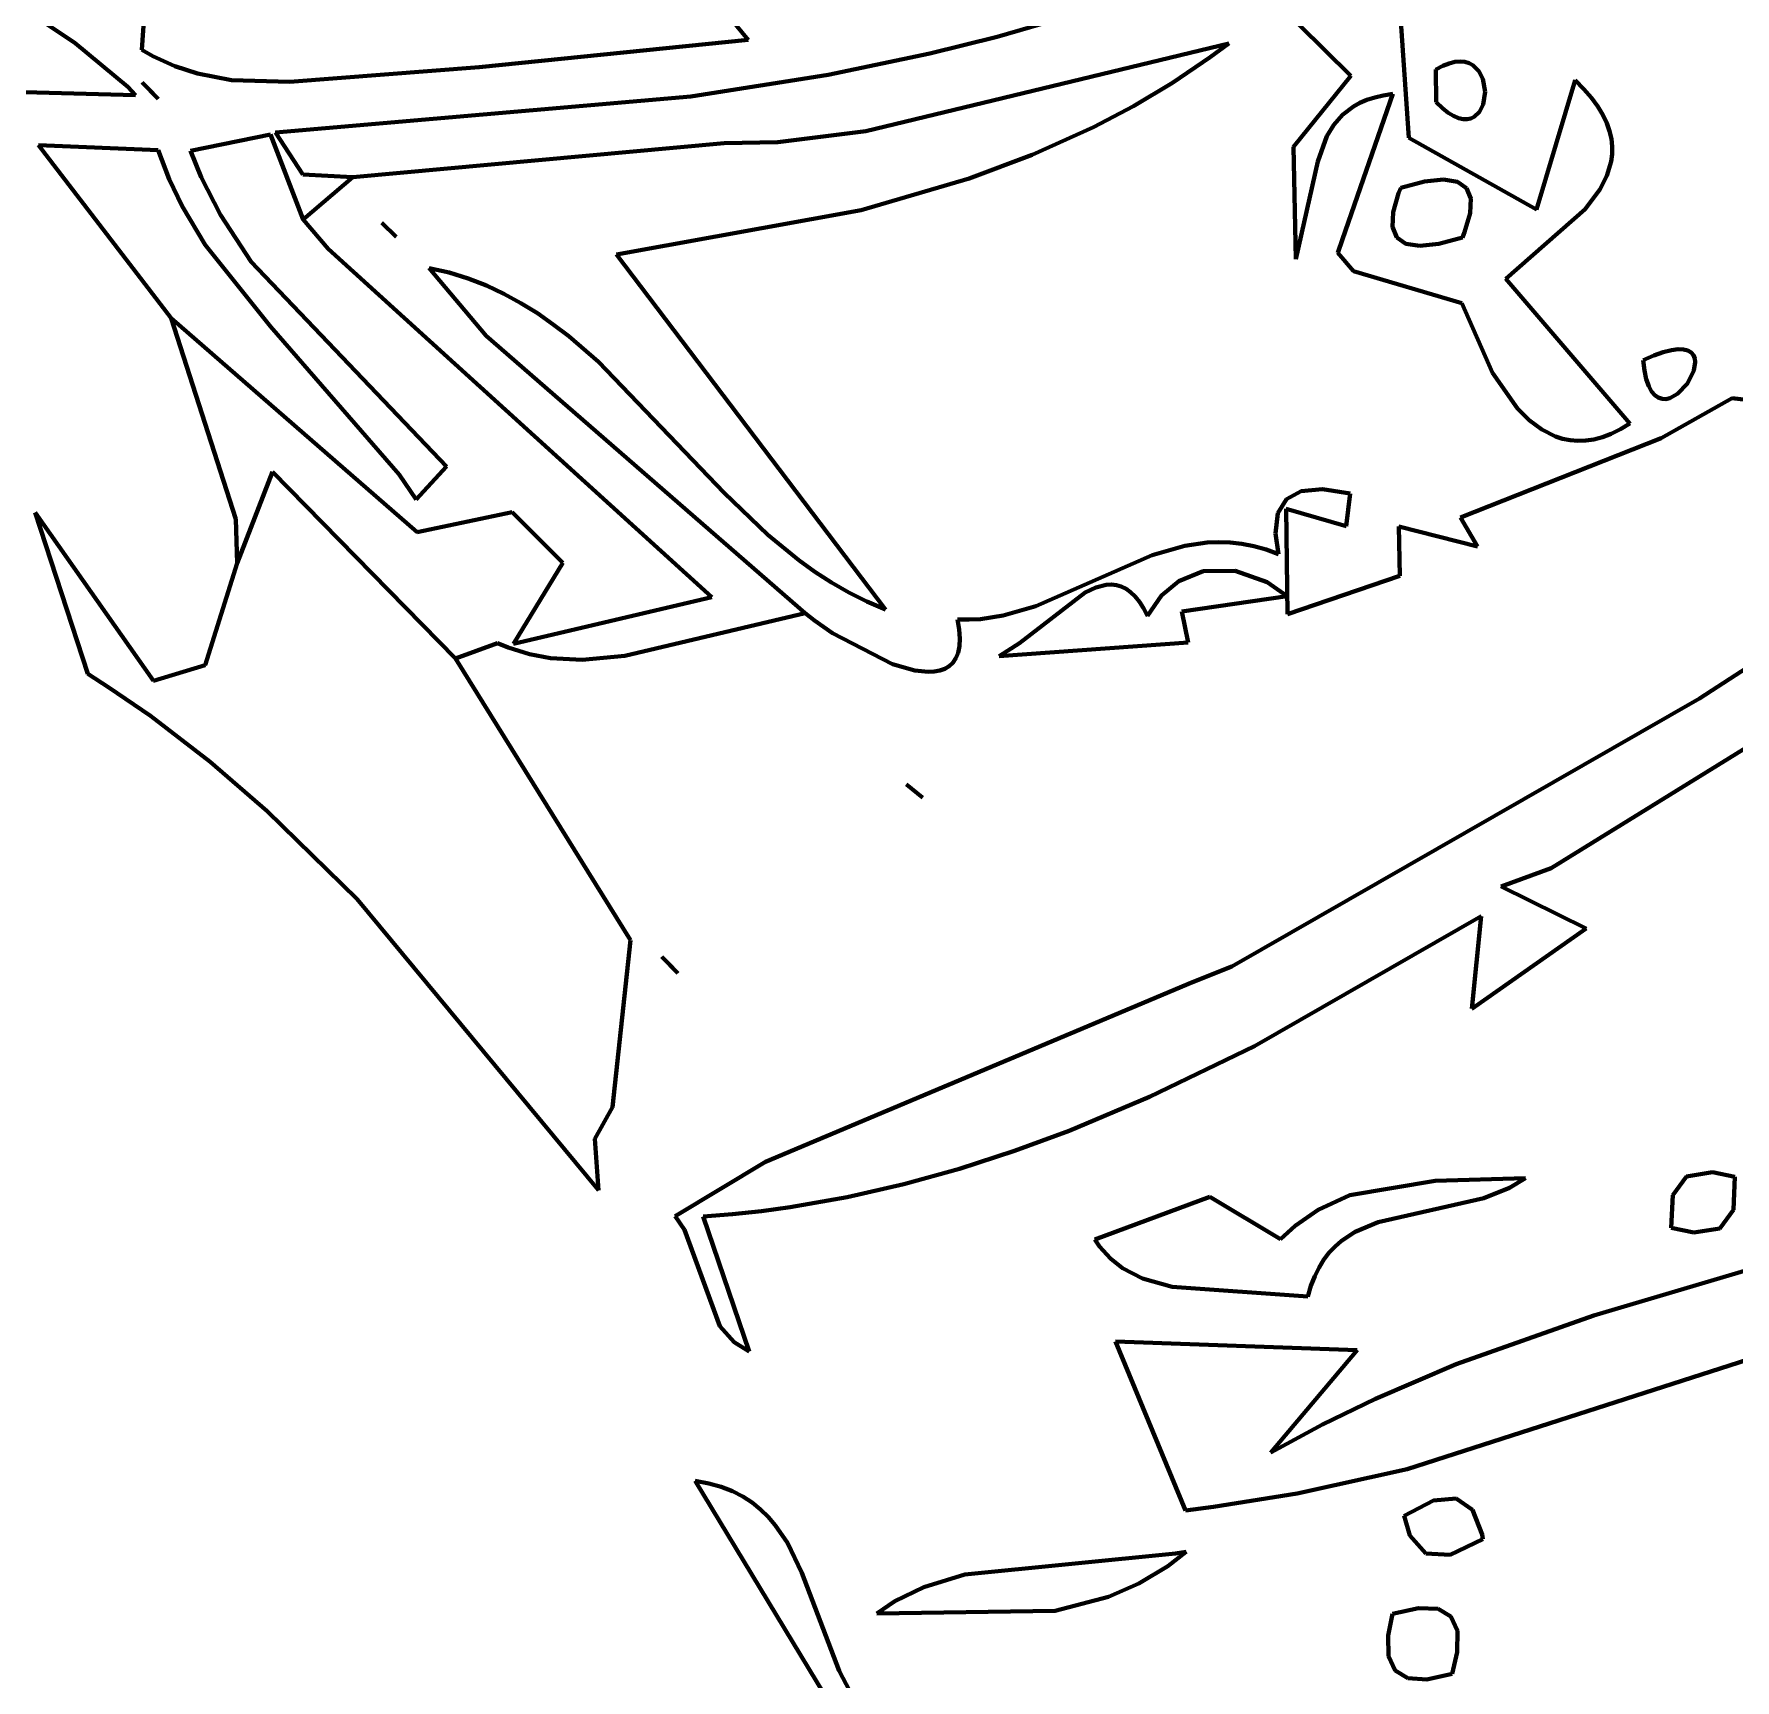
# Model space of a CAD drawing. Header units: millimetres. Extents: x 0 to 10.4, y 0 to 8.2.
# Drawn here: x 4.476 to 5.151, y 2.363 to 3.016 of the extents above; entities that cross this region are included whole.
import ezdxf

# ---------------------------------------------------------------- set-up
doc = ezdxf.new("R2010")
doc.units = ezdxf.units.MM
for name, color, linetype, lineweight in [('color#000000ff', 7, 'CONTINUOUS', 100), ('color#929292ff', 7, 'CONTINUOUS', 100), ('color#ffffffff', 7, 'CONTINUOUS', 100)]:
    doc.layers.add(name, color=color, linetype=linetype, lineweight=lineweight)

msp = doc.modelspace()

# ---------------------------------------------------------------- linework, layer by layer
at = {"layer": 'color#000000ff'}
for p, q in [((4.75945, 3.01391), (4.69109, 3.09699)), ((4.4927, 3.0125), (4.42502, 3.05774)), ((4.52238, 3.05701), (4.51907, 3.0099)), ((5.01731, 3.03539), (5.02146, 2.97502)), ((4.99837, 2.99965), (4.96782, 3.02997)), ((4.88465, 3.0227), (4.85823, 3.01509)), ((4.85823, 3.01509), (4.83156, 3.00843)), ((4.51348, 2.99528), (4.4927, 3.0125)), ((4.51907, 3.0099), (4.52341, 3.00744)), ((4.65281, 3.00306), (4.75945, 3.01391)), ((4.83156, 3.00843), (4.79117, 3.00005)), ((4.52341, 3.00744), (4.53218, 3.00342)), ((4.53218, 3.00342), (4.54108, 3.00051)), ((4.57769, 2.99723), (4.65281, 3.00306)), ((5.03212, 3.00209), (5.03485, 3.00356)), ((5.03229, 2.98911), (5.03212, 3.00209)), ((5.03485, 3.00356), (5.03737, 3.00456)), ((5.03737, 3.00456), (5.03968, 3.00513)), ((5.03968, 3.00513), (5.04177, 3.00529)), ((5.04177, 3.00529), (5.04366, 3.0051)), ((5.04366, 3.0051), (5.04534, 3.00458)), ((5.04534, 3.00458), (5.04682, 3.00378)), ((5.04682, 3.00378), (5.04917, 3.00146)), ((5.04917, 3.00146), (5.05073, 2.99844)), ((4.51661, 2.992), (4.51348, 2.99528)), ((4.5192, 2.99696), (4.52157, 2.99454)), ((4.52551, 2.99053), (4.5192, 2.99696)), ((4.52157, 2.99454), (4.52551, 2.99053)), ((4.54108, 3.00051), (4.55464, 2.99792)), ((4.55464, 2.99792), (4.57769, 2.99723)), ((4.79117, 3.00005), (4.73676, 2.99145)), ((4.97576, 2.97146), (4.99837, 2.99965)), ((5.05073, 2.99844), (5.05164, 2.99326)), ((5.0721, 2.94662), (5.08733, 2.99782)), ((5.08733, 2.99782), (5.09085, 2.99429)), ((4.46765, 2.99327), (4.51661, 2.992)), ((4.73676, 2.99145), (4.57206, 2.97719)), ((4.9951, 2.93479), (5.01504, 2.99243)), ((5.00198, 2.98883), (4.99944, 2.98743)), ((5.0048, 2.99004), (5.00198, 2.98883)), ((5.0079, 2.99105), (5.0048, 2.99004)), ((5.01131, 2.99185), (5.0079, 2.99105)), ((5.01504, 2.99243), (5.01131, 2.99185)), ((5.03473, 2.98678), (5.03229, 2.98911)), ((5.05088, 2.98818), (5.04947, 2.98536)), ((5.05164, 2.99326), (5.05088, 2.98818)), ((5.09085, 2.99429), (5.09384, 2.99083)), ((5.09384, 2.99083), (5.09633, 2.98744)), ((4.9951, 2.98412), (4.99165, 2.98019)), ((4.99944, 2.98743), (4.9951, 2.98412)), ((5.03702, 2.98498), (5.03473, 2.98678)), ((5.03915, 2.98368), (5.03702, 2.98498)), ((5.04112, 2.98284), (5.03915, 2.98368)), ((5.04292, 2.98242), (5.04112, 2.98284)), ((5.04457, 2.98239), (5.04292, 2.98242)), ((5.04605, 2.9827), (5.04457, 2.98239)), ((5.04736, 2.98333), (5.04605, 2.9827)), ((5.04947, 2.98536), (5.04736, 2.98333)), ((5.09633, 2.98744), (5.09835, 2.98413)), ((5.09835, 2.98413), (5.09991, 2.98088)), ((4.57014, 2.9763), (4.53832, 2.96988)), ((4.58302, 2.94264), (4.57014, 2.9763)), ((4.57206, 2.97719), (4.58289, 2.96045)), ((4.98895, 2.97573), (4.98529, 2.9656)), ((4.99165, 2.98019), (4.98895, 2.97573)), ((5.02146, 2.97502), (5.0721, 2.94662)), ((5.09991, 2.98088), (5.10103, 2.97771)), ((5.10103, 2.97771), (5.10175, 2.9746)), ((5.10175, 2.9746), (5.10208, 2.97155)), ((4.52556, 2.97011), (4.47809, 2.97209)), ((4.47809, 2.97209), (4.53073, 2.90348)), ((4.52985, 2.95868), (4.52556, 2.97011)), ((4.53832, 2.96988), (4.5426, 2.95941)), ((4.97659, 2.92683), (4.97576, 2.97146)), ((5.10204, 2.96856), (5.10167, 2.96564)), ((5.10208, 2.97155), (5.10204, 2.96856)), ((4.98529, 2.9656), (4.97659, 2.92683)), ((5.10167, 2.96564), (5.09998, 2.95996)), ((4.53501, 2.94786), (4.52985, 2.95868)), ((4.5426, 2.95941), (4.55023, 2.94447)), ((4.58289, 2.96045), (4.60275, 2.95947)), ((4.60275, 2.95947), (4.58302, 2.94264)), ((5.01821, 2.95516), (5.01737, 2.95303)), ((5.02763, 2.95763), (5.01821, 2.95516)), ((5.03512, 2.95844), (5.02763, 2.95763)), ((5.04068, 2.95759), (5.03512, 2.95844)), ((5.0443, 2.95508), (5.04068, 2.95759)), ((5.04598, 2.95091), (5.0443, 2.95508)), ((5.09719, 2.9545), (5.09136, 2.9467)), ((5.09998, 2.95996), (5.09719, 2.9545)), ((4.54415, 2.9326), (4.53501, 2.94786)), ((5.01737, 2.95303), (5.01521, 2.94554)), ((5.04574, 2.94507), (5.04598, 2.95091)), ((4.55023, 2.94447), (4.56237, 2.9258)), ((5.01521, 2.94554), (5.01497, 2.93971)), ((5.04356, 2.93758), (5.04574, 2.94507)), ((5.09136, 2.9467), (5.05984, 2.91906)), ((4.99325, 2.92943), (4.9951, 2.93479)), ((5.01497, 2.93971), (5.01666, 2.93554)), ((5.01666, 2.93554), (5.02028, 2.93303)), ((5.03331, 2.93298), (5.04271, 2.93545)), ((5.04271, 2.93545), (5.04356, 2.93758)), ((4.57005, 2.90012), (4.54415, 2.9326)), ((4.99944, 2.92217), (4.99325, 2.92943)), ((5.02028, 2.93303), (5.02583, 2.93217)), ((5.02583, 2.93217), (5.03331, 2.93298)), ((4.56237, 2.9258), (4.63982, 2.8447)), ((5.04241, 2.90949), (4.99944, 2.92217)), ((5.05984, 2.91906), (5.10899, 2.86174)), ((5.05465, 2.88185), (5.04241, 2.90949)), ((4.53073, 2.90348), (4.55634, 2.82383)), ((4.62112, 2.84152), (4.57005, 2.90012)), ((5.06454, 2.86769), (5.05465, 2.88185)), ((5.06915, 2.86307), (5.06454, 2.86769)), ((5.12153, 2.85585), (5.14968, 2.87181)), ((5.14968, 2.87181), (5.17253, 2.86905)), ((5.07415, 2.85931), (5.06915, 2.86307)), ((5.10899, 2.86174), (5.10529, 2.85947)), ((5.04197, 2.82445), (5.12153, 2.85585)), ((5.07955, 2.85658), (5.07415, 2.85931)), ((5.0824, 2.85566), (5.07955, 2.85658)), ((5.08535, 2.85506), (5.0824, 2.85566)), ((5.08841, 2.85481), (5.08535, 2.85506)), ((5.09157, 2.85492), (5.08841, 2.85481)), ((5.09484, 2.85542), (5.09157, 2.85492)), ((5.09821, 2.85633), (5.09484, 2.85542)), ((5.1017, 2.85767), (5.09821, 2.85633)), ((5.10529, 2.85947), (5.1017, 2.85767)), ((4.62778, 2.83161), (4.62112, 2.84152)), ((4.63982, 2.8447), (4.62778, 2.83161)), ((4.97286, 2.83174), (4.97877, 2.8349)), ((4.97877, 2.8349), (4.9872, 2.83563)), ((4.9872, 2.83563), (4.99815, 2.83391)), ((4.99815, 2.83391), (4.99664, 2.82095)), ((4.52368, 2.7596), (4.47682, 2.82639)), ((4.47682, 2.82639), (4.4976, 2.76247)), ((4.96862, 2.81811), (4.96948, 2.82614)), ((4.96948, 2.82614), (4.97286, 2.83174)), ((4.99664, 2.82095), (4.9728, 2.8279)), ((4.9728, 2.8279), (4.97335, 2.78605)), ((4.55634, 2.82383), (4.55691, 2.80626)), ((5.01782, 2.80128), (5.01746, 2.82084)), ((5.01746, 2.82084), (5.04871, 2.81294)), ((5.04871, 2.81294), (5.04197, 2.82445)), ((4.91965, 2.80948), (4.93257, 2.81319)), ((4.93257, 2.81319), (4.94144, 2.81446)), ((4.94144, 2.81446), (4.94596, 2.81465)), ((4.94596, 2.81465), (4.95055, 2.8145)), ((4.95055, 2.8145), (4.95522, 2.81398)), ((4.95522, 2.81398), (4.95997, 2.81306)), ((4.95997, 2.81306), (4.96481, 2.81172)), ((4.96974, 2.80993), (4.96862, 2.81811)), ((4.55691, 2.80626), (4.54412, 2.76583)), ((4.8735, 2.78932), (4.91965, 2.80948)), ((4.96481, 2.81172), (4.96974, 2.80993)), ((4.93018, 2.7992), (4.92339, 2.79347)), ((4.9399, 2.80315), (4.93018, 2.7992)), ((4.95254, 2.80334), (4.9399, 2.80315)), ((4.96521, 2.7988), (4.95254, 2.80334)), ((4.97335, 2.78605), (5.01782, 2.80128)), ((4.89307, 2.79475), (4.86705, 2.77461)), ((4.89733, 2.7967), (4.89307, 2.79475)), ((4.90148, 2.79772), (4.89733, 2.7967)), ((4.90349, 2.79781), (4.90148, 2.79772)), ((4.90547, 2.7976), (4.90349, 2.79781)), ((4.90741, 2.79705), (4.90547, 2.7976)), ((4.90929, 2.79614), (4.90741, 2.79705)), ((4.91112, 2.79486), (4.90929, 2.79614)), ((4.91289, 2.79316), (4.91112, 2.79486)), ((4.9146, 2.79103), (4.91289, 2.79316)), ((4.92339, 2.79347), (4.91782, 2.78537)), ((4.9314, 2.7871), (4.97314, 2.79326)), ((4.97314, 2.79326), (4.96521, 2.7988)), ((4.71053, 2.7696), (4.78206, 2.78655)), ((4.78206, 2.78655), (4.78575, 2.78358)), ((4.85161, 2.78416), (4.86052, 2.78551)), ((4.86052, 2.78551), (4.8735, 2.78932)), ((4.91625, 2.78844), (4.9146, 2.79103)), ((4.91782, 2.78537), (4.91625, 2.78844)), ((4.9339, 2.77483), (4.9314, 2.7871)), ((4.78575, 2.78358), (4.79289, 2.77858)), ((4.84311, 2.78001), (4.84244, 2.78402)), ((4.84244, 2.78402), (4.84706, 2.78392)), ((4.84336, 2.77649), (4.84311, 2.78001)), ((4.84706, 2.78392), (4.85161, 2.78416)), ((5.18146, 2.78166), (5.13661, 2.75267)), ((4.64347, 2.76856), (4.66014, 2.77457)), ((4.66014, 2.77457), (4.66433, 2.77283)), ((4.66433, 2.77283), (4.67273, 2.77021)), ((4.79289, 2.77858), (4.81672, 2.76631)), ((4.84271, 2.77082), (4.84322, 2.77343)), ((4.84322, 2.77343), (4.84336, 2.77649)), ((4.85901, 2.76948), (4.9339, 2.77483)), ((4.86705, 2.77461), (4.85901, 2.76948)), ((4.54412, 2.76583), (4.52368, 2.7596)), ((4.71276, 2.65686), (4.64347, 2.76856)), ((4.67273, 2.77021), (4.68112, 2.76864)), ((4.68112, 2.76864), (4.69372, 2.76797)), ((4.69372, 2.76797), (4.71053, 2.7696)), ((4.81672, 2.76631), (4.82554, 2.76378)), ((4.83746, 2.76441), (4.8392, 2.76545)), ((4.8392, 2.76545), (4.84067, 2.76685)), ((4.84067, 2.76685), (4.84185, 2.76864)), ((4.84185, 2.76864), (4.84271, 2.77082)), ((4.4976, 2.76247), (4.50603, 2.75707)), ((4.82554, 2.76378), (4.83085, 2.7632)), ((4.83085, 2.7632), (4.83325, 2.7633)), ((4.83325, 2.7633), (4.83547, 2.7637)), ((4.83547, 2.7637), (4.83746, 2.76441)), ((4.50603, 2.75707), (4.52249, 2.74575)), ((5.13661, 2.75267), (4.95118, 2.64633)), ((5.0778, 2.68535), (5.1896, 2.75449)), ((4.52249, 2.74575), (4.54619, 2.72754)), ((4.54619, 2.72754), (4.56882, 2.70801)), ((4.82224, 2.71851), (4.82861, 2.71333)), ((4.82861, 2.71333), (4.82224, 2.71851)), ((4.56882, 2.70801), (4.60443, 2.67304)), ((5.05797, 2.67812), (5.0778, 2.68535)), ((5.09172, 2.66143), (5.05797, 2.67812)), ((4.60443, 2.67304), (4.70014, 2.5576)), ((4.96018, 2.61478), (5.05012, 2.66626)), ((5.05012, 2.66626), (5.04635, 2.62959)), ((5.04635, 2.62959), (5.09172, 2.66143)), ((4.70573, 2.59054), (4.71276, 2.65686)), ((4.72523, 2.65021), (4.72762, 2.64778)), ((4.73161, 2.64372), (4.72523, 2.65021)), ((4.72762, 2.64778), (4.73161, 2.64372)), ((4.95118, 2.64633), (4.93561, 2.64015)), ((4.93561, 2.64015), (4.76636, 2.56892)), ((4.91857, 2.59464), (4.96018, 2.61478)), ((4.69868, 2.57805), (4.70573, 2.59054)), ((4.8867, 2.58123), (4.91857, 2.59464)), ((4.70014, 2.5576), (4.69868, 2.57805)), ((4.86512, 2.57325), (4.8867, 2.58123)), ((4.84328, 2.56614), (4.86512, 2.57325)), ((4.76636, 2.56892), (4.73054, 2.54728)), ((4.82117, 2.55999), (4.84328, 2.56614)), ((5.28393, 2.56394), (5.09476, 2.50794)), ((5.13154, 2.563), (5.12608, 2.55565)), ((5.1418, 2.56474), (5.13154, 2.563)), ((5.15067, 2.56297), (5.1418, 2.56474)), ((5.15011, 2.54987), (5.15067, 2.56297)), ((4.79879, 2.55487), (4.82117, 2.55999)), ((5.03187, 2.56138), (4.99806, 2.55563)), ((5.06765, 2.56241), (5.03187, 2.56138)), ((5.05111, 2.55442), (5.06128, 2.55856)), ((5.06128, 2.55856), (5.06765, 2.56241)), ((4.75322, 2.54808), (4.76472, 2.54932)), ((4.76472, 2.54932), (4.77614, 2.55087)), ((4.77614, 2.55087), (4.79879, 2.55487)), ((4.94251, 2.55503), (4.89687, 2.53804)), ((4.97049, 2.53826), (4.94251, 2.55503)), ((4.98541, 2.5498), (4.97633, 2.54351)), ((4.99806, 2.55563), (4.98541, 2.5498)), ((5.00923, 2.54495), (5.05111, 2.55442)), ((5.12608, 2.55565), (5.12545, 2.54266)), ((5.14467, 2.54249), (5.15011, 2.54987)), ((4.73054, 2.54728), (4.73418, 2.54192)), ((4.74165, 2.54717), (4.75322, 2.54808)), ((4.75986, 2.49366), (4.74165, 2.54717)), ((4.97633, 2.54351), (4.97049, 2.53826)), ((5.00012, 2.54109), (5.00923, 2.54495)), ((5.12545, 2.54266), (5.13436, 2.54081)), ((4.73418, 2.54192), (4.74827, 2.50369)), ((4.89687, 2.53804), (4.89881, 2.53528)), ((4.99221, 2.53532), (4.99469, 2.5375)), ((4.99469, 2.5375), (5.00012, 2.54109)), ((5.13436, 2.54081), (5.14467, 2.54249)), ((4.89881, 2.53528), (4.90309, 2.53053)), ((4.90309, 2.53053), (4.90787, 2.52672)), ((4.98584, 2.527), (4.98777, 2.5301)), ((4.98777, 2.5301), (4.9899, 2.53286)), ((4.9899, 2.53286), (4.99221, 2.53532)), ((4.90787, 2.52672), (4.91582, 2.52255)), ((4.91582, 2.52255), (4.92758, 2.5193)), ((4.9826, 2.5197), (4.98411, 2.52354)), ((4.98411, 2.52354), (4.98584, 2.527)), ((4.92758, 2.5193), (4.98133, 2.51546)), ((4.98133, 2.51546), (4.9826, 2.5197)), ((5.02072, 2.44695), (5.24418, 2.51884)), ((4.74827, 2.50369), (4.75393, 2.49738)), ((5.09476, 2.50794), (5.04015, 2.48858)), ((4.75393, 2.49738), (4.75986, 2.49366)), ((5.0009, 2.49422), (4.90513, 2.49765)), ((4.90513, 2.49765), (4.93284, 2.43061)), ((4.96674, 2.45356), (5.0009, 2.49422)), ((5.04015, 2.48858), (5.00816, 2.47493)), ((5.00816, 2.47493), (4.98726, 2.46475)), ((4.98726, 2.46475), (4.96674, 2.45356)), ((4.73848, 2.44234), (4.80559, 2.3314)), ((4.74386, 2.44134), (4.73848, 2.44234)), ((4.9771, 2.43738), (5.02072, 2.44695)), ((4.74878, 2.43996), (4.74386, 2.44134)), ((4.75326, 2.43821), (4.74878, 2.43996)), ((4.75734, 2.43612), (4.75326, 2.43821)), ((4.76105, 2.43371), (4.75734, 2.43612)), ((4.94398, 2.43201), (4.9771, 2.43738)), ((5.04025, 2.43529), (5.03124, 2.43453)), ((5.04667, 2.43081), (5.04025, 2.43529)), ((4.76442, 2.43101), (4.76105, 2.43371)), ((4.76747, 2.42804), (4.76442, 2.43101)), ((4.77023, 2.42482), (4.76747, 2.42804)), ((4.93284, 2.43061), (4.94398, 2.43201)), ((5.03124, 2.43453), (5.01963, 2.42853)), ((5.01963, 2.42853), (5.02183, 2.42068)), ((5.05048, 2.42109), (5.04667, 2.43081)), ((4.77503, 2.41773), (4.77023, 2.42482)), ((4.78082, 2.40584), (4.77503, 2.41773)), ((5.02183, 2.42068), (5.0281, 2.41354)), ((5.03776, 2.41307), (5.05081, 2.41927)), ((5.05081, 2.41927), (5.05048, 2.42109)), ((4.92894, 2.41351), (4.84544, 2.40527)), ((4.91443, 2.40166), (4.92589, 2.40856)), ((4.92589, 2.40856), (4.93314, 2.41418)), ((4.93314, 2.41418), (4.92894, 2.41351)), ((5.0281, 2.41354), (5.03776, 2.41307)), ((4.79558, 2.36699), (4.78082, 2.40584)), ((4.84544, 2.40527), (4.82908, 2.40023)), ((4.90237, 2.39642), (4.91443, 2.40166)), ((4.81761, 2.3946), (4.81043, 2.38979)), ((4.82908, 2.40023), (4.81761, 2.3946)), ((4.88125, 2.39084), (4.90237, 2.39642)), ((4.81043, 2.38979), (4.88125, 2.39084)), ((5.01496, 2.38957), (5.01325, 2.38108)), ((5.02529, 2.39192), (5.01496, 2.38957)), ((5.03302, 2.39158), (5.02529, 2.39192)), ((5.03814, 2.38855), (5.03302, 2.39158)), ((5.04066, 2.38284), (5.03814, 2.38855)), ((5.01325, 2.38108), (5.01335, 2.37281)), ((5.04059, 2.37443), (5.04066, 2.38284)), ((5.03865, 2.36577), (5.04059, 2.37443)), ((5.01335, 2.37281), (5.01595, 2.36714)), ((4.79984, 2.35892), (4.79558, 2.36699)), ((5.01595, 2.36714), (5.02103, 2.36408)), ((5.02103, 2.36408), (5.02859, 2.36362)), ((5.02859, 2.36362), (5.03865, 2.36577))]:
    msp.add_line(p, q, dxfattribs=at)
at = {"layer": 'color#929292ff'}
for p, q in [((4.80607, 2.97765), (4.95, 3.01245)), ((4.95, 3.01245), (4.94267, 3.00701)), ((4.94267, 3.00701), (4.92766, 2.99685)), ((4.5192, 2.99696), (4.52551, 2.99053)), ((4.52157, 2.99454), (4.5192, 2.99696)), ((4.52551, 2.99053), (4.52157, 2.99454)), ((4.92766, 2.99685), (4.91225, 2.98763)), ((4.91225, 2.98763), (4.89645, 2.97927)), ((4.77119, 2.97334), (4.80607, 2.97765)), ((4.89645, 2.97927), (4.87211, 2.96825)), ((4.60275, 2.95947), (4.74993, 2.97284)), ((4.74993, 2.97284), (4.77119, 2.97334)), ((4.87211, 2.96825), (4.8471, 2.95888)), ((4.58302, 2.94264), (4.60275, 2.95947)), ((4.8471, 2.95888), (4.80426, 2.94638)), ((4.5929, 2.931), (4.58302, 2.94264)), ((4.61427, 2.94126), (4.61985, 2.9357)), ((4.61985, 2.9357), (4.61427, 2.94126)), ((4.80426, 2.94638), (4.70724, 2.92877)), ((4.74507, 2.79287), (4.5929, 2.931)), ((4.70724, 2.92877), (4.81388, 2.78791)), ((4.64089, 2.92154), (4.63304, 2.92334)), ((4.63304, 2.92334), (4.65556, 2.89654)), ((4.64843, 2.91921), (4.64089, 2.92154)), ((4.65567, 2.9164), (4.64843, 2.91921)), ((4.66266, 2.91315), (4.65567, 2.9164)), ((4.66939, 2.90948), (4.66266, 2.91315)), ((4.6759, 2.90543), (4.66939, 2.90948)), ((4.55634, 2.82383), (4.53073, 2.90348)), ((4.53073, 2.90348), (4.62818, 2.81865)), ((4.68221, 2.90104), (4.6759, 2.90543)), ((4.68833, 2.89635), (4.68221, 2.90104)), ((4.65556, 2.89654), (4.78206, 2.78655)), ((4.70013, 2.88616), (4.68833, 2.89635)), ((5.11427, 2.88679), (5.11858, 2.8887)), ((5.1148, 2.88267), (5.11427, 2.88679)), ((5.11858, 2.8887), (5.12232, 2.89003)), ((5.12232, 2.89003), (5.12551, 2.89085)), ((5.12551, 2.89085), (5.12818, 2.89119)), ((5.12818, 2.89119), (5.13036, 2.89111)), ((5.13036, 2.89111), (5.13209, 2.89066)), ((5.13209, 2.89066), (5.13338, 2.88988)), ((5.13338, 2.88988), (5.13428, 2.88883)), ((5.13428, 2.88883), (5.1348, 2.88754)), ((5.1348, 2.88754), (5.13499, 2.88607)), ((4.75002, 2.83423), (4.70013, 2.88616)), ((5.11556, 2.87928), (5.1148, 2.88267)), ((5.13448, 2.88276), (5.13192, 2.87763)), ((5.13499, 2.88607), (5.13448, 2.88276)), ((5.11652, 2.87655), (5.11556, 2.87928)), ((5.11766, 2.87446), (5.11652, 2.87655)), ((5.11894, 2.87295), (5.11766, 2.87446)), ((5.12793, 2.87342), (5.12489, 2.87177)), ((5.13192, 2.87763), (5.12793, 2.87342)), ((5.12034, 2.87197), (5.11894, 2.87295)), ((5.12181, 2.87148), (5.12034, 2.87197)), ((5.12334, 2.87143), (5.12181, 2.87148)), ((5.12489, 2.87177), (5.12334, 2.87143)), ((4.57083, 2.84259), (4.55691, 2.80626)), ((4.64347, 2.76856), (4.57083, 2.84259)), ((4.76733, 2.81761), (4.75002, 2.83423)), ((4.62818, 2.81865), (4.66592, 2.82653)), ((4.66592, 2.82653), (4.68605, 2.8064)), ((4.55691, 2.80626), (4.55634, 2.82383)), ((4.77957, 2.80754), (4.76733, 2.81761)), ((4.68605, 2.8064), (4.66643, 2.77434)), ((4.78596, 2.80291), (4.77957, 2.80754)), ((4.79257, 2.7986), (4.78596, 2.80291)), ((4.66643, 2.77434), (4.74507, 2.79287)), ((4.79941, 2.79464), (4.79257, 2.7986)), ((4.8065, 2.79107), (4.79941, 2.79464)), ((4.78206, 2.78655), (4.71053, 2.7696)), ((4.81388, 2.78791), (4.8065, 2.79107)), ((4.66014, 2.77457), (4.64347, 2.76856)), ((4.66433, 2.77283), (4.66014, 2.77457)), ((4.67273, 2.77021), (4.66433, 2.77283)), ((4.68112, 2.76864), (4.67273, 2.77021)), ((4.69372, 2.76797), (4.68112, 2.76864)), ((4.71053, 2.7696), (4.69372, 2.76797)), ((4.82224, 2.71851), (4.82861, 2.71333)), ((4.82861, 2.71333), (4.82224, 2.71851)), ((4.72523, 2.65021), (4.73161, 2.64372)), ((4.72762, 2.64778), (4.72523, 2.65021)), ((4.73161, 2.64372), (4.72762, 2.64778)), ((5.12608, 2.55565), (5.13154, 2.563)), ((5.13154, 2.563), (5.1418, 2.56474)), ((5.1418, 2.56474), (5.15067, 2.56297)), ((5.15067, 2.56297), (5.15011, 2.54987)), ((5.12545, 2.54266), (5.12608, 2.55565)), ((5.15011, 2.54987), (5.14467, 2.54249)), ((5.13436, 2.54081), (5.12545, 2.54266)), ((5.14467, 2.54249), (5.13436, 2.54081)), ((5.03124, 2.43453), (5.04025, 2.43529)), ((5.04025, 2.43529), (5.04667, 2.43081)), ((5.01963, 2.42853), (5.03124, 2.43453)), ((5.02183, 2.42068), (5.01963, 2.42853)), ((5.04667, 2.43081), (5.05048, 2.42109)), ((5.0281, 2.41354), (5.02183, 2.42068)), ((5.05081, 2.41927), (5.03776, 2.41307)), ((5.05048, 2.42109), (5.05081, 2.41927)), ((4.84544, 2.40527), (4.92894, 2.41351)), ((4.92589, 2.40856), (4.91443, 2.40166)), ((4.93314, 2.41418), (4.92589, 2.40856)), ((4.92894, 2.41351), (4.93314, 2.41418)), ((5.03776, 2.41307), (5.0281, 2.41354)), ((4.82908, 2.40023), (4.84544, 2.40527)), ((4.91443, 2.40166), (4.90237, 2.39642)), ((4.81043, 2.38979), (4.81761, 2.3946)), ((4.81761, 2.3946), (4.82908, 2.40023)), ((4.90237, 2.39642), (4.88125, 2.39084)), ((4.88125, 2.39084), (4.81043, 2.38979)), ((5.01325, 2.38108), (5.01496, 2.38957)), ((5.01496, 2.38957), (5.02529, 2.39192)), ((5.02529, 2.39192), (5.03302, 2.39158)), ((5.03302, 2.39158), (5.03814, 2.38855)), ((5.03814, 2.38855), (5.04066, 2.38284)), ((5.01335, 2.37281), (5.01325, 2.38108)), ((5.04066, 2.38284), (5.04059, 2.37443)), ((5.04059, 2.37443), (5.03865, 2.36577)), ((5.01595, 2.36714), (5.01335, 2.37281)), ((5.02103, 2.36408), (5.01595, 2.36714)), ((5.02859, 2.36362), (5.02103, 2.36408)), ((5.03865, 2.36577), (5.02859, 2.36362))]:
    msp.add_line(p, q, dxfattribs=at)
at = {"layer": 'color#ffffffff'}
for p, q in [((4.69109, 3.09699), (4.75945, 3.01391)), ((4.42502, 3.05774), (4.4927, 3.0125)), ((4.51907, 3.0099), (4.52238, 3.05701)), ((5.02146, 2.97502), (5.01731, 3.03539)), ((4.96782, 3.02997), (4.99837, 2.99965)), ((4.85823, 3.01509), (4.88465, 3.0227)), ((4.83156, 3.00843), (4.85823, 3.01509)), ((4.4927, 3.0125), (4.51348, 2.99528)), ((4.52341, 3.00744), (4.51907, 3.0099)), ((4.75945, 3.01391), (4.65281, 3.00306)), ((4.79117, 3.00005), (4.83156, 3.00843)), ((4.95, 3.01245), (4.80607, 2.97765)), ((4.94267, 3.00701), (4.95, 3.01245)), ((4.53218, 3.00342), (4.52341, 3.00744)), ((4.54108, 3.00051), (4.53218, 3.00342)), ((4.65281, 3.00306), (4.57769, 2.99723)), ((4.92766, 2.99685), (4.94267, 3.00701)), ((5.03485, 3.00356), (5.03212, 3.00209)), ((5.03212, 3.00209), (5.03229, 2.98911)), ((5.03737, 3.00456), (5.03485, 3.00356)), ((5.03968, 3.00513), (5.03737, 3.00456)), ((5.04177, 3.00529), (5.03968, 3.00513)), ((5.04366, 3.0051), (5.04177, 3.00529)), ((5.04534, 3.00458), (5.04366, 3.0051)), ((5.04682, 3.00378), (5.04534, 3.00458)), ((5.04917, 3.00146), (5.04682, 3.00378)), ((5.05073, 2.99844), (5.04917, 3.00146)), ((4.51348, 2.99528), (4.51661, 2.992)), ((4.55464, 2.99792), (4.54108, 3.00051)), ((4.57769, 2.99723), (4.55464, 2.99792)), ((4.73676, 2.99145), (4.79117, 3.00005)), ((4.91225, 2.98763), (4.92766, 2.99685)), ((4.99837, 2.99965), (4.97576, 2.97146)), ((5.05164, 2.99326), (5.05073, 2.99844)), ((5.08733, 2.99782), (5.0721, 2.94662)), ((5.09085, 2.99429), (5.08733, 2.99782)), ((4.51661, 2.992), (4.46765, 2.99327)), ((4.57206, 2.97719), (4.73676, 2.99145)), ((5.01504, 2.99243), (4.9951, 2.93479)), ((4.99944, 2.98743), (5.00198, 2.98883)), ((5.00198, 2.98883), (5.0048, 2.99004)), ((5.0048, 2.99004), (5.0079, 2.99105)), ((5.0079, 2.99105), (5.01131, 2.99185)), ((5.01131, 2.99185), (5.01504, 2.99243)), ((5.03229, 2.98911), (5.03473, 2.98678)), ((5.04947, 2.98536), (5.05088, 2.98818)), ((5.05088, 2.98818), (5.05164, 2.99326)), ((5.09384, 2.99083), (5.09085, 2.99429)), ((5.09633, 2.98744), (5.09384, 2.99083)), ((4.89645, 2.97927), (4.91225, 2.98763)), ((4.99165, 2.98019), (4.9951, 2.98412)), ((4.9951, 2.98412), (4.99944, 2.98743)), ((5.03473, 2.98678), (5.03702, 2.98498)), ((5.03702, 2.98498), (5.03915, 2.98368)), ((5.03915, 2.98368), (5.04112, 2.98284)), ((5.04112, 2.98284), (5.04292, 2.98242)), ((5.04292, 2.98242), (5.04457, 2.98239)), ((5.04457, 2.98239), (5.04605, 2.9827)), ((5.04605, 2.9827), (5.04736, 2.98333)), ((5.04736, 2.98333), (5.04947, 2.98536)), ((5.09835, 2.98413), (5.09633, 2.98744)), ((5.09991, 2.98088), (5.09835, 2.98413)), ((4.53832, 2.96988), (4.57014, 2.9763)), ((4.57014, 2.9763), (4.58302, 2.94264)), ((4.58289, 2.96045), (4.57206, 2.97719)), ((4.80607, 2.97765), (4.77119, 2.97334)), ((4.87211, 2.96825), (4.89645, 2.97927)), ((4.98529, 2.9656), (4.98895, 2.97573)), ((4.98895, 2.97573), (4.99165, 2.98019)), ((5.0721, 2.94662), (5.02146, 2.97502)), ((5.10103, 2.97771), (5.09991, 2.98088)), ((5.10175, 2.9746), (5.10103, 2.97771)), ((5.10208, 2.97155), (5.10175, 2.9746)), ((4.47809, 2.97209), (4.52556, 2.97011)), ((4.53073, 2.90348), (4.47809, 2.97209)), ((4.52556, 2.97011), (4.52985, 2.95868)), ((4.5426, 2.95941), (4.53832, 2.96988)), ((4.74993, 2.97284), (4.60275, 2.95947)), ((4.77119, 2.97334), (4.74993, 2.97284)), ((4.8471, 2.95888), (4.87211, 2.96825)), ((4.97576, 2.97146), (4.97659, 2.92683)), ((5.10167, 2.96564), (5.10204, 2.96856)), ((5.10204, 2.96856), (5.10208, 2.97155)), ((4.97659, 2.92683), (4.98529, 2.9656)), ((5.09998, 2.95996), (5.10167, 2.96564)), ((4.52985, 2.95868), (4.53501, 2.94786)), ((4.55023, 2.94447), (4.5426, 2.95941)), ((4.60275, 2.95947), (4.58289, 2.96045)), ((4.80426, 2.94638), (4.8471, 2.95888)), ((5.01737, 2.95303), (5.01821, 2.95516)), ((5.01821, 2.95516), (5.02763, 2.95763)), ((5.02763, 2.95763), (5.03512, 2.95844)), ((5.03512, 2.95844), (5.04068, 2.95759)), ((5.04068, 2.95759), (5.0443, 2.95508)), ((5.0443, 2.95508), (5.04598, 2.95091)), ((5.09136, 2.9467), (5.09719, 2.9545)), ((5.09719, 2.9545), (5.09998, 2.95996)), ((4.53501, 2.94786), (4.54415, 2.9326)), ((5.01521, 2.94554), (5.01737, 2.95303)), ((5.04598, 2.95091), (5.04574, 2.94507)), ((4.56237, 2.9258), (4.55023, 2.94447)), ((4.58302, 2.94264), (4.5929, 2.931)), ((4.61427, 2.94126), (4.61985, 2.9357)), ((4.61985, 2.9357), (4.61427, 2.94126)), ((4.70724, 2.92877), (4.80426, 2.94638)), ((5.01497, 2.93971), (5.01521, 2.94554)), ((5.04574, 2.94507), (5.04356, 2.93758)), ((5.05984, 2.91906), (5.09136, 2.9467)), ((4.9951, 2.93479), (4.99325, 2.92943)), ((5.01666, 2.93554), (5.01497, 2.93971)), ((5.02028, 2.93303), (5.01666, 2.93554)), ((5.04271, 2.93545), (5.03331, 2.93298)), ((5.04356, 2.93758), (5.04271, 2.93545)), ((4.54415, 2.9326), (4.57005, 2.90012)), ((4.5929, 2.931), (4.74507, 2.79287)), ((4.81388, 2.78791), (4.70724, 2.92877)), ((4.99325, 2.92943), (4.99944, 2.92217)), ((5.02583, 2.93217), (5.02028, 2.93303)), ((5.03331, 2.93298), (5.02583, 2.93217)), ((4.63982, 2.8447), (4.56237, 2.9258)), ((4.65556, 2.89654), (4.63304, 2.92334)), ((4.63304, 2.92334), (4.64089, 2.92154)), ((4.64089, 2.92154), (4.64843, 2.91921)), ((4.99944, 2.92217), (5.04241, 2.90949)), ((4.64843, 2.91921), (4.65567, 2.9164)), ((4.65567, 2.9164), (4.66266, 2.91315)), ((5.10899, 2.86174), (5.05984, 2.91906)), ((4.66266, 2.91315), (4.66939, 2.90948)), ((4.66939, 2.90948), (4.6759, 2.90543)), ((5.04241, 2.90949), (5.05465, 2.88185)), ((4.62818, 2.81865), (4.53073, 2.90348)), ((4.57005, 2.90012), (4.62112, 2.84152)), ((4.6759, 2.90543), (4.68221, 2.90104)), ((4.68221, 2.90104), (4.68833, 2.89635)), ((4.78206, 2.78655), (4.65556, 2.89654)), ((4.68833, 2.89635), (4.70013, 2.88616)), ((5.11858, 2.8887), (5.11427, 2.88679)), ((5.11427, 2.88679), (5.1148, 2.88267)), ((5.12232, 2.89003), (5.11858, 2.8887)), ((5.12551, 2.89085), (5.12232, 2.89003)), ((5.12818, 2.89119), (5.12551, 2.89085)), ((5.13036, 2.89111), (5.12818, 2.89119)), ((5.13209, 2.89066), (5.13036, 2.89111)), ((5.13338, 2.88988), (5.13209, 2.89066)), ((5.13428, 2.88883), (5.13338, 2.88988)), ((5.1348, 2.88754), (5.13428, 2.88883)), ((5.13499, 2.88607), (5.1348, 2.88754)), ((4.70013, 2.88616), (4.75002, 2.83423)), ((5.05465, 2.88185), (5.06454, 2.86769)), ((5.1148, 2.88267), (5.11556, 2.87928)), ((5.13192, 2.87763), (5.13448, 2.88276)), ((5.13448, 2.88276), (5.13499, 2.88607)), ((5.11556, 2.87928), (5.11652, 2.87655)), ((5.11652, 2.87655), (5.11766, 2.87446)), ((5.11766, 2.87446), (5.11894, 2.87295)), ((5.12489, 2.87177), (5.12793, 2.87342)), ((5.12793, 2.87342), (5.13192, 2.87763)), ((5.06454, 2.86769), (5.06915, 2.86307)), ((5.11894, 2.87295), (5.12034, 2.87197)), ((5.12034, 2.87197), (5.12181, 2.87148)), ((5.14968, 2.87181), (5.12153, 2.85585)), ((5.12181, 2.87148), (5.12334, 2.87143)), ((5.12334, 2.87143), (5.12489, 2.87177)), ((5.17253, 2.86905), (5.14968, 2.87181)), ((5.06915, 2.86307), (5.07415, 2.85931)), ((5.10529, 2.85947), (5.10899, 2.86174)), ((5.12153, 2.85585), (5.04197, 2.82445)), ((5.07415, 2.85931), (5.07955, 2.85658)), ((5.07955, 2.85658), (5.0824, 2.85566)), ((5.0824, 2.85566), (5.08535, 2.85506)), ((5.08535, 2.85506), (5.08841, 2.85481)), ((5.08841, 2.85481), (5.09157, 2.85492)), ((5.09157, 2.85492), (5.09484, 2.85542)), ((5.09484, 2.85542), (5.09821, 2.85633)), ((5.09821, 2.85633), (5.1017, 2.85767)), ((5.1017, 2.85767), (5.10529, 2.85947)), ((4.55691, 2.80626), (4.57083, 2.84259)), ((4.57083, 2.84259), (4.64347, 2.76856)), ((4.62112, 2.84152), (4.62778, 2.83161)), ((4.62778, 2.83161), (4.63982, 2.8447)), ((4.75002, 2.83423), (4.76733, 2.81761)), ((4.97877, 2.8349), (4.97286, 2.83174)), ((4.9872, 2.83563), (4.97877, 2.8349)), ((4.99815, 2.83391), (4.9872, 2.83563)), ((4.99664, 2.82095), (4.99815, 2.83391)), ((4.4976, 2.76247), (4.47682, 2.82639)), ((4.47682, 2.82639), (4.52368, 2.7596)), ((4.66592, 2.82653), (4.62818, 2.81865)), ((4.68605, 2.8064), (4.66592, 2.82653)), ((4.96948, 2.82614), (4.96862, 2.81811)), ((4.97286, 2.83174), (4.96948, 2.82614)), ((4.97335, 2.78605), (4.9728, 2.8279)), ((4.9728, 2.8279), (4.99664, 2.82095)), ((5.04871, 2.81294), (5.01746, 2.82084)), ((5.01746, 2.82084), (5.01782, 2.80128)), ((5.04197, 2.82445), (5.04871, 2.81294)), ((4.76733, 2.81761), (4.77957, 2.80754)), ((4.93257, 2.81319), (4.91965, 2.80948)), ((4.94144, 2.81446), (4.93257, 2.81319)), ((4.94596, 2.81465), (4.94144, 2.81446)), ((4.95055, 2.8145), (4.94596, 2.81465)), ((4.95522, 2.81398), (4.95055, 2.8145)), ((4.95997, 2.81306), (4.95522, 2.81398)), ((4.96481, 2.81172), (4.95997, 2.81306)), ((4.96862, 2.81811), (4.96974, 2.80993)), ((4.54412, 2.76583), (4.55691, 2.80626)), ((4.66643, 2.77434), (4.68605, 2.8064)), ((4.77957, 2.80754), (4.78596, 2.80291)), ((4.91965, 2.80948), (4.8735, 2.78932)), ((4.96974, 2.80993), (4.96481, 2.81172)), ((4.78596, 2.80291), (4.79257, 2.7986)), ((4.92339, 2.79347), (4.93018, 2.7992)), ((4.93018, 2.7992), (4.9399, 2.80315)), ((4.9399, 2.80315), (4.95254, 2.80334)), ((4.95254, 2.80334), (4.96521, 2.7988)), ((5.01782, 2.80128), (4.97335, 2.78605)), ((4.74507, 2.79287), (4.66643, 2.77434)), ((4.79257, 2.7986), (4.79941, 2.79464)), ((4.79941, 2.79464), (4.8065, 2.79107)), ((4.86705, 2.77461), (4.89307, 2.79475)), ((4.89307, 2.79475), (4.89733, 2.7967)), ((4.89733, 2.7967), (4.90148, 2.79772)), ((4.90148, 2.79772), (4.90349, 2.79781)), ((4.90349, 2.79781), (4.90547, 2.7976)), ((4.90547, 2.7976), (4.90741, 2.79705)), ((4.90741, 2.79705), (4.90929, 2.79614)), ((4.90929, 2.79614), (4.91112, 2.79486)), ((4.91112, 2.79486), (4.91289, 2.79316)), ((4.91289, 2.79316), (4.9146, 2.79103)), ((4.91782, 2.78537), (4.92339, 2.79347)), ((4.97314, 2.79326), (4.9314, 2.7871)), ((4.96521, 2.7988), (4.97314, 2.79326)), ((4.78575, 2.78358), (4.78206, 2.78655)), ((4.8065, 2.79107), (4.81388, 2.78791)), ((4.86052, 2.78551), (4.85161, 2.78416)), ((4.8735, 2.78932), (4.86052, 2.78551)), ((4.9146, 2.79103), (4.91625, 2.78844)), ((4.91625, 2.78844), (4.91782, 2.78537)), ((4.9314, 2.7871), (4.9339, 2.77483)), ((4.79289, 2.77858), (4.78575, 2.78358)), ((4.84706, 2.78392), (4.84244, 2.78402)), ((4.84244, 2.78402), (4.84311, 2.78001)), ((4.84311, 2.78001), (4.84336, 2.77649)), ((4.85161, 2.78416), (4.84706, 2.78392)), ((5.13661, 2.75267), (5.18146, 2.78166)), ((4.81672, 2.76631), (4.79289, 2.77858)), ((4.84322, 2.77343), (4.84271, 2.77082)), ((4.84336, 2.77649), (4.84322, 2.77343)), ((4.9339, 2.77483), (4.85901, 2.76948)), ((4.85901, 2.76948), (4.86705, 2.77461)), ((4.52368, 2.7596), (4.54412, 2.76583)), ((4.64347, 2.76856), (4.71276, 2.65686)), ((4.82554, 2.76378), (4.81672, 2.76631)), ((4.8392, 2.76545), (4.83746, 2.76441)), ((4.84067, 2.76685), (4.8392, 2.76545)), ((4.84185, 2.76864), (4.84067, 2.76685)), ((4.84271, 2.77082), (4.84185, 2.76864)), ((4.50603, 2.75707), (4.4976, 2.76247)), ((4.83085, 2.7632), (4.82554, 2.76378)), ((4.83325, 2.7633), (4.83085, 2.7632)), ((4.83547, 2.7637), (4.83325, 2.7633)), ((4.83746, 2.76441), (4.83547, 2.7637)), ((4.52249, 2.74575), (4.50603, 2.75707)), ((4.95118, 2.64633), (5.13661, 2.75267)), ((5.1896, 2.75449), (5.0778, 2.68535)), ((4.54619, 2.72754), (4.52249, 2.74575)), ((4.56882, 2.70801), (4.54619, 2.72754)), ((4.60443, 2.67304), (4.56882, 2.70801)), ((5.0778, 2.68535), (5.05797, 2.67812)), ((5.05797, 2.67812), (5.09172, 2.66143)), ((4.70014, 2.5576), (4.60443, 2.67304)), ((5.05012, 2.66626), (4.96018, 2.61478)), ((5.04635, 2.62959), (5.05012, 2.66626)), ((5.09172, 2.66143), (5.04635, 2.62959)), ((4.71276, 2.65686), (4.70573, 2.59054)), ((4.93561, 2.64015), (4.95118, 2.64633)), ((4.76636, 2.56892), (4.93561, 2.64015)), ((4.96018, 2.61478), (4.91857, 2.59464)), ((4.70573, 2.59054), (4.69868, 2.57805)), ((4.91857, 2.59464), (4.8867, 2.58123)), ((4.69868, 2.57805), (4.70014, 2.5576)), ((4.8867, 2.58123), (4.86512, 2.57325)), ((4.86512, 2.57325), (4.84328, 2.56614)), ((4.73054, 2.54728), (4.76636, 2.56892)), ((4.84328, 2.56614), (4.82117, 2.55999)), ((5.09476, 2.50794), (5.28393, 2.56394)), ((4.82117, 2.55999), (4.79879, 2.55487)), ((4.99806, 2.55563), (5.03187, 2.56138)), ((5.03187, 2.56138), (5.06765, 2.56241)), ((5.06128, 2.55856), (5.05111, 2.55442)), ((5.06765, 2.56241), (5.06128, 2.55856)), ((4.76472, 2.54932), (4.75322, 2.54808)), ((4.77614, 2.55087), (4.76472, 2.54932)), ((4.79879, 2.55487), (4.77614, 2.55087)), ((4.89687, 2.53804), (4.94251, 2.55503)), ((4.94251, 2.55503), (4.97049, 2.53826)), ((4.97633, 2.54351), (4.98541, 2.5498)), ((4.98541, 2.5498), (4.99806, 2.55563)), ((5.05111, 2.55442), (5.00923, 2.54495)), ((4.73418, 2.54192), (4.73054, 2.54728)), ((4.75322, 2.54808), (4.74165, 2.54717)), ((4.74165, 2.54717), (4.75986, 2.49366)), ((4.97049, 2.53826), (4.97633, 2.54351)), ((5.00923, 2.54495), (5.00012, 2.54109)), ((4.74827, 2.50369), (4.73418, 2.54192)), ((4.89881, 2.53528), (4.89687, 2.53804)), ((4.99469, 2.5375), (4.99221, 2.53532)), ((5.00012, 2.54109), (4.99469, 2.5375)), ((4.90309, 2.53053), (4.89881, 2.53528)), ((4.90787, 2.52672), (4.90309, 2.53053)), ((4.98777, 2.5301), (4.98584, 2.527)), ((4.9899, 2.53286), (4.98777, 2.5301)), ((4.99221, 2.53532), (4.9899, 2.53286)), ((4.91582, 2.52255), (4.90787, 2.52672)), ((4.92758, 2.5193), (4.91582, 2.52255)), ((4.98411, 2.52354), (4.9826, 2.5197)), ((4.98584, 2.527), (4.98411, 2.52354)), ((4.98133, 2.51546), (4.92758, 2.5193)), ((4.9826, 2.5197), (4.98133, 2.51546)), ((5.24418, 2.51884), (5.02072, 2.44695)), ((4.75393, 2.49738), (4.74827, 2.50369)), ((5.04015, 2.48858), (5.09476, 2.50794)), ((4.75986, 2.49366), (4.75393, 2.49738)), ((4.93284, 2.43061), (4.90513, 2.49765)), ((4.90513, 2.49765), (5.0009, 2.49422)), ((5.0009, 2.49422), (4.96674, 2.45356)), ((5.00816, 2.47493), (5.04015, 2.48858)), ((4.98726, 2.46475), (5.00816, 2.47493)), ((4.96674, 2.45356), (4.98726, 2.46475)), ((4.73848, 2.44234), (4.74386, 2.44134)), ((4.80559, 2.3314), (4.73848, 2.44234)), ((5.02072, 2.44695), (4.9771, 2.43738)), ((4.74386, 2.44134), (4.74878, 2.43996)), ((4.74878, 2.43996), (4.75326, 2.43821)), ((4.75326, 2.43821), (4.75734, 2.43612)), ((4.75734, 2.43612), (4.76105, 2.43371)), ((4.9771, 2.43738), (4.94398, 2.43201)), ((4.76105, 2.43371), (4.76442, 2.43101)), ((4.76442, 2.43101), (4.76747, 2.42804)), ((4.76747, 2.42804), (4.77023, 2.42482)), ((4.94398, 2.43201), (4.93284, 2.43061)), ((4.77023, 2.42482), (4.77503, 2.41773)), ((4.77503, 2.41773), (4.78082, 2.40584)), ((4.78082, 2.40584), (4.79558, 2.36699)), ((4.79558, 2.36699), (4.79984, 2.35892))]:
    msp.add_line(p, q, dxfattribs=at)

doc.saveas('drawing.dxf')
